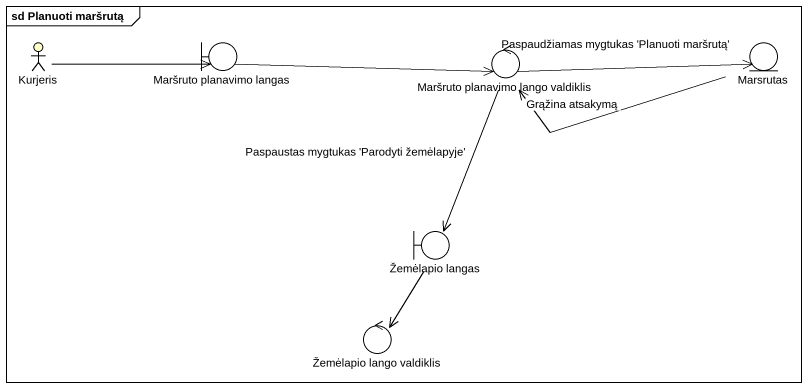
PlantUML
@startuml
mainframe sd Planuoti maršrutą
actor Kurjeris #FFFFCC
boundary "Maršruto planavimo langas" as Maršruto_planavimo_langas
control "Maršruto planavimo lango valdiklis" as Maršruto_planavimo_lango
entity Marsrutas
boundary "Žemėlapio langas" as Žemėlapio_langas
control "Žemėlapio lango valdiklis" as Žemėlapio_lango_valdiklis
Kurjeris -right-> Maršruto_planavimo_langas
Maršruto_planavimo_langas -right-> Maršruto_planavimo_lango
Maršruto_planavimo_lango -right-> Marsrutas : Paspaudžiamas mygtukas 'Planuoti maršrutą'
Maršruto_planavimo_lango --> Žemėlapio_langas : Paspaustas mygtukas 'Parodyti žemėlapyje'
Marsrutas -left-> Maršruto_planavimo_lango : Grąžina atsakymą
Žemėlapio_langas --> Žemėlapio_lango_valdiklis
@enduml
